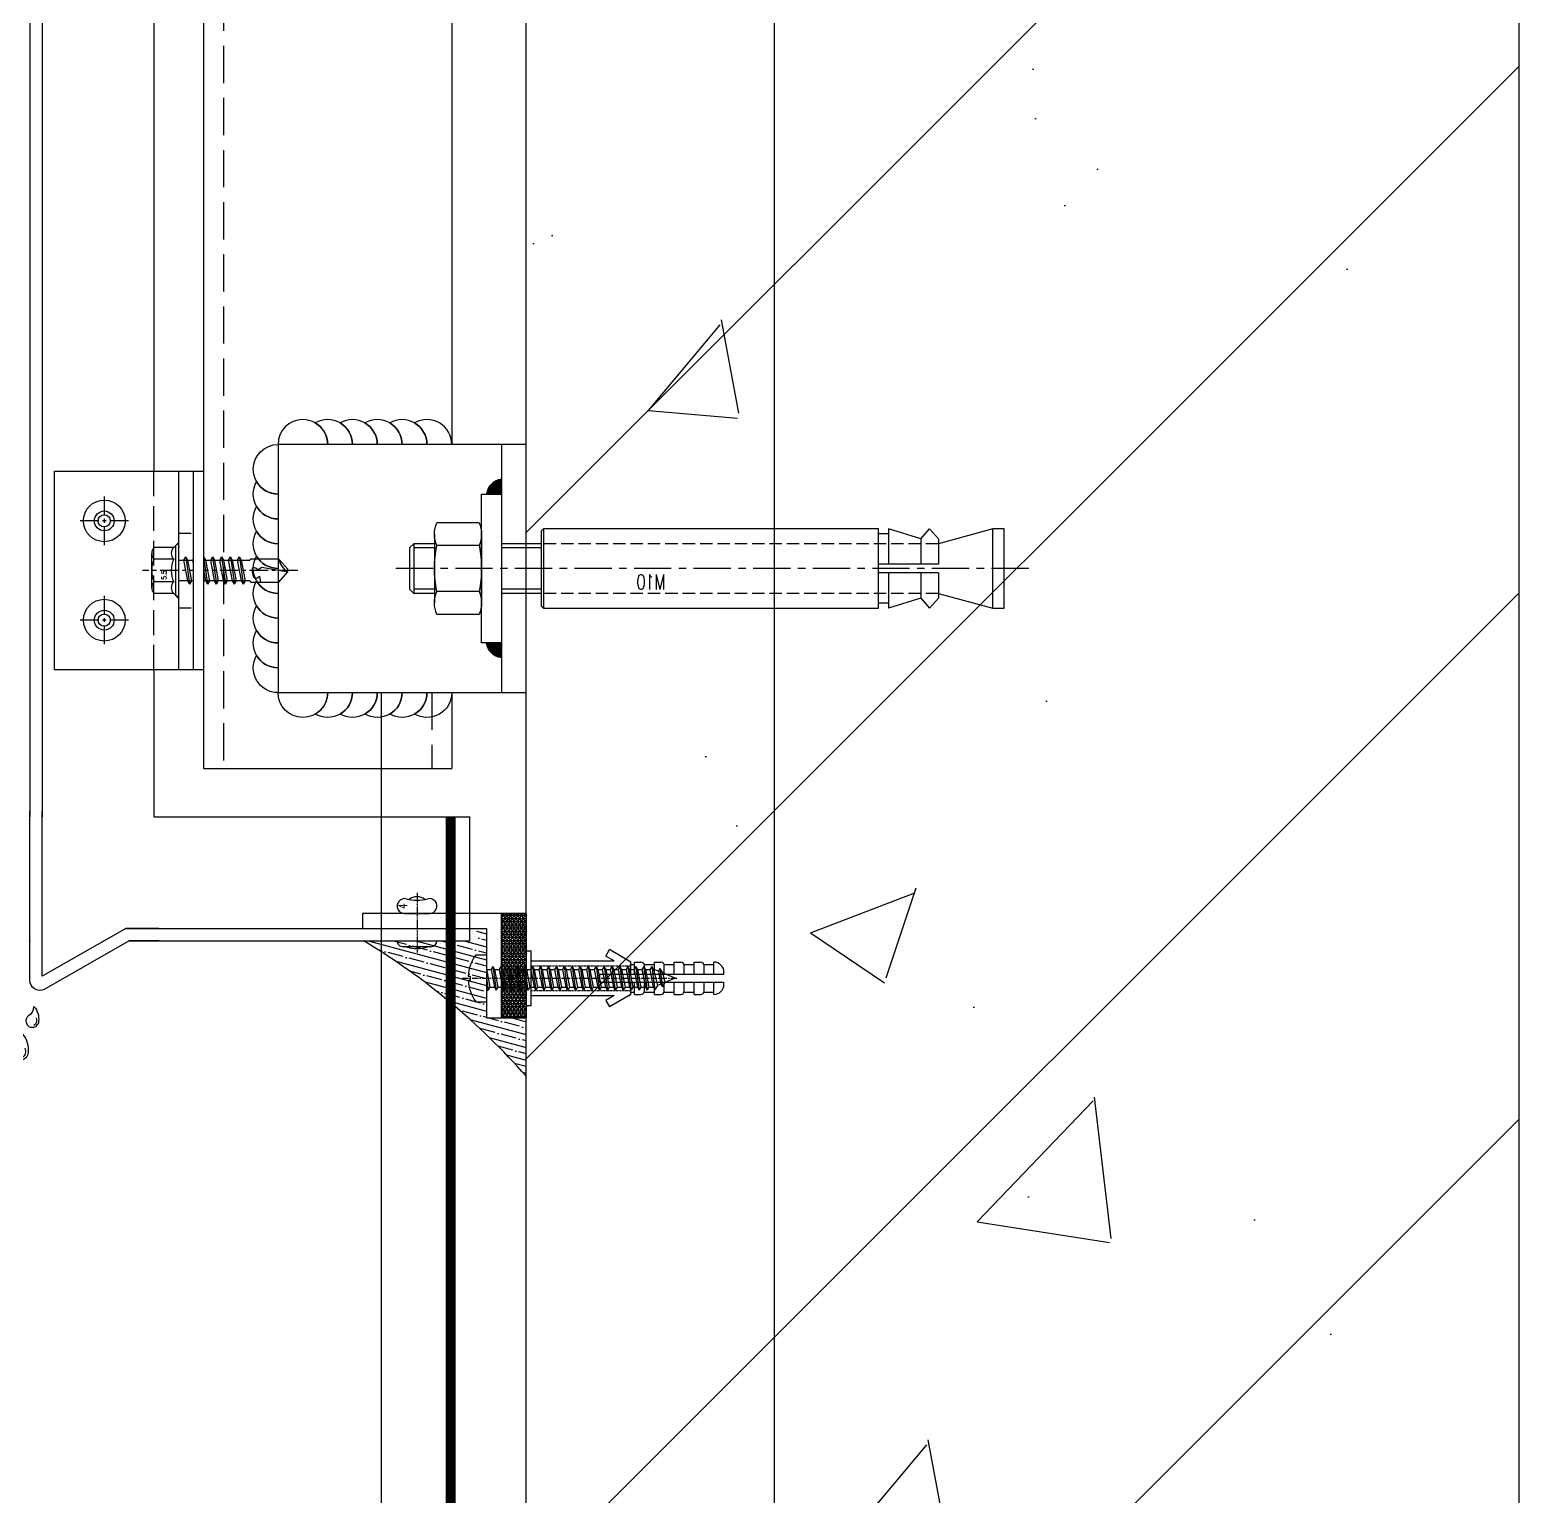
# Model space of a CAD drawing. Extents: x 220580 to 2027826, y -309201 to 71987.
# Drawn here: x 404248.2 to 404548.2, y -210190.9 to -209895.4 of the extents above; entities that cross this region are included whole.
import ezdxf
from ezdxf.enums import TextEntityAlignment as Align

# ---------------------------------------------------------------- set-up
doc = ezdxf.new("R2010")
doc.units = 0
for name, pattern in [('CENTER', [2, 1.25, -0.25, 0.25, -0.25]), ('DASH', [0.35, 0.25, -0.1]), ('ZN-CENTER', [2, 1.25, -0.25, 0.25, -0.25]), ('ZN-DASH', [0.35, 0.25, -0.1])]:
    doc.linetypes.add(name, pattern=pattern)
for name, color, linetype in [('!ZN1-填充-8', 8, 'Continuous'), ('!ZN1-文字-7', 7, 'Continuous'), ('!ZN3-玻璃幕墙-4', 4, 'Continuous'), ('!ZN3-铝板幕墙-3', 3, 'Continuous'), ('!ZN4-辅助材料-1', 1, 'Continuous'), ('!ZN4-配件-11', 11, 'Continuous'), ('!ZN5-钢材投影-40', 40, 'Continuous'), ('!ZN5-铝材投影-112', 112, 'Continuous'), ('!ZN5-铝材断面-6', 6, 'Continuous'), ('!ZN6-虚线-8', 8, 'ZN-DASH'), ('!ZN6-轴线-1', 1, 'ZN-CENTER'), ('20剖面图$0$PUB_HATCH', 8, 'Continuous'), ('A-LIN-V', 9, 'Continuous'), ('A-SFCE', 30, 'Continuous'), ('AS-COLN', 6, 'Continuous'), ('S-SHAPE', 51, 'Continuous'), ('焊缝', 8, 'Continuous')]:
    doc.layers.add(name, color=color, linetype=linetype)
doc.styles.add('DHTEXT-1', font='ROMANS.shx', dxfattribs={"width": 0.7, "bigfont": 'CHINESE.shx'})
doc.styles.add('FS', font='simplex.shx', dxfattribs={"width": 0.7, "height": 5, "bigfont": 'TSSDCHN.SHX'})

# ---------------------------------------------------------------- blocks, each defined once
blk = doc.blocks.new('*U156')
at = {"layer": '!ZN4-配件-11', "ltscale": 2}
for p, q in [((0.9999999985266137, 4), (0.9999999985266137, -4)), ((-0.2000000014704759, -2.799999999999272), (-0.2000000014704759, 2.799999999999272)), ((6.500000000004093, 2.5), (6.500000000004093, -2.5))]:
    blk.add_line(p, q, dxfattribs=at)
for centre, radius, start, end in [((0.9999999985266137, 2.799999999999272), 1.2, 90, 180), ((8.000000000004093, 2.5), 1.5, 348.4480414647211, 180), ((6.629826817115822, 0), 7.175375794790098, 162.1462854323444, 197.8537145676556), ((17.16515138991645, 0), 8, 164.3308475020538, 195.6691524979462), ((7.186535023691704, -0.0009536892321193591), 2.672094166157843, 323.2266208414503, 36.78433105121299), ((0.9999999985266137, -2.799999999999272), 1.2, 180, 270), ((8.000000000004093, -2.5), 1.5, 180, 11.55195853527886)]:
    blk.add_arc(centre, radius, start, end, dxfattribs=at)
at = {"layer": '!ZN6-轴线-1', "ltscale": 0.2}
blk.add_line((10.66341780700122, 0), (-1.451370261716425, 0), dxfattribs=at)
at = {"layer": '!ZN4-配件-11', "ltscale": 2, "style": 'FS', "width": 0.8}
blk.add_text('4', height=1.728, dxfattribs=at).set_placement((7.952377313435591, 2.848157977416122), align=Align.MIDDLE)
blk = doc.blocks.new('塑料胀栓-套')
at = {"layer": '!ZN4-配件-11'}
for p, q in [((-1, -5.5), (-1, 5.5)), ((-1, 5.5), (0, 5.5)), ((0, -5.5), (0, 5.5)), ((0, 3.5), (16.67776683341481, 3.499999999999545)), ((15.00936658251612, 4.463251333972039), (15.75936658251612, 5.762289439649066)), ((16.67776683341526, 3.499999999999545), (15.00936658251612, 4.463251333972039)), ((20.08949360143833, 3.262289439649066), (15.75936658251612, 5.762289439649521)), ((19.94737703114333, 3.368242874199495), (20.07611351981541, 3.25)), ((20.07611351981541, 0.8000000000001819), (20.07611351981541, 3.25)), ((20.80392695139972, 0.8000000000001819), (20.80392695139972, 3.25)), ((20.80392695139972, 3.25), (22.10392695139944, 3.25)), ((24.80392695139972, 0.8000000000001819), (24.80392695139972, 3.25)), ((24.80392695139972, 3.25), (26.10392695139944, 3.25)), ((28.80392695139972, 0.8000000000001819), (28.80392695139972, 3.25)), ((28.80392695139972, 3.25), (30.10392695139944, 3.25)), ((32.80392695139972, 0.8000000000001819), (32.80392695139972, 3.25)), ((32.80392695139972, 3.25), (34.10392695139944, 3.25)), ((36.80392695139972, 0.8000000000001819), (36.80392695139972, 3.25)), ((36.80392695139972, 3.25), (36.80392695139972, 3.25)), ((13.80392695139972, 0.8000000000001819), (38.80392695139972, 0.8000000000001819)), ((13.80392695139972, -0.8000000000001819), (13.80392695139972, 0.8000000000001819)), ((20.07611351981541, 2.800000000000182), (20.80392695139972, 2.800000000000182)), ((22.80392695139972, 2.800000000000182), (24.80392695139972, 2.800000000000182)), ((22.80392695139972, 0.8000000000001819), (22.80392695139972, 2.550000000000182)), ((26.80392695139972, 2.800000000000182), (28.80392695139972, 2.800000000000182)), ((26.80392695139972, 0.8000000000001819), (26.80392695139972, 2.550000000000182)), ((30.80392695139972, 2.800000000000182), (32.80392695139972, 2.800000000000182)), ((30.80392695139972, 0.8000000000001819), (30.80392695139972, 2.550000000000182)), ((34.80392695139972, 2.800000000000182), (36.80392695139972, 2.800000000000182)), ((34.80392695139972, 0.8000000000001819), (34.80392695139972, 2.550000000000182)), ((38.80392695139972, 0.8000000000001819), (38.80392695139972, 1.25)), ((13.80392695139972, -0.8000000000001819), (38.80392695139972, -0.8000000000001819)), ((20.07611351981541, -3.25), (20.07611351981541, -0.8000000000001819)), ((20.07611351981541, -2.800000000000182), (20.80392695139972, -2.799999999999727)), ((20.80392695139972, -3.25), (20.80392695139972, -0.8000000000001819)), ((22.80392695139972, -2.550000000000182), (22.80392695139972, -0.8000000000001819)), ((22.80392695139972, -2.799999999999727), (24.80392695139972, -2.799999999999727)), ((24.80392695139972, -3.25), (24.80392695139972, -0.8000000000001819)), ((26.80392695139972, -2.550000000000182), (26.80392695139972, -0.8000000000001819)), ((26.80392695139972, -2.800000000000182), (28.80392695139972, -2.800000000000182)), ((28.80392695139972, -3.25), (28.80392695139972, -0.8000000000001819)), ((30.80392695139972, -2.550000000000182), (30.80392695139972, -0.8000000000001819)), ((30.80392695139972, -2.800000000000182), (32.80392695139972, -2.800000000000182)), ((32.80392695139972, -3.25), (32.80392695139972, -0.8000000000001819)), ((34.80392695139972, -2.550000000000182), (34.80392695139972, -0.8000000000001819)), ((34.80392695139972, -2.800000000000182), (36.80392695139972, -2.800000000000182)), ((36.80392695139972, -3.25), (36.80392695139972, -0.8000000000001819)), ((38.80392695139972, -1.25), (38.80392695139972, -0.8000000000001819)), ((-1, -5.5), (0, -5.5)), ((0, -3.5), (16.67776683341572, -3.499999999999545)), ((16.67776683341526, -3.5), (15.00936658251567, -4.463251333971584)), ((15.00936658251612, -4.463251333972039), (15.75936658251612, -5.762289439649066)), ((20.08949360143833, -3.262289439649066), (15.75936658251612, -5.762289439649066)), ((19.94737703114333, -3.368242874199495), (20.07611351981541, -3.25)), ((20.80392695139972, -3.25), (22.10392695139944, -3.25)), ((24.80392695139972, -3.25), (26.10392695139944, -3.25)), ((28.80392695139972, -3.25), (30.10392695139944, -3.25)), ((32.80392695139972, -3.25), (34.10392695139944, -3.25)), ((36.80392695139972, -3.25), (36.80392695139972, -3.25))]:
    blk.add_line(p, q, dxfattribs=at)
for centre, radius, start, end in [((19.60915050113545, 3), 0.5, 47.43290944020489, 90), ((22.10392695139944, 2.550000000000182), 0.7, 0, 90), ((26.10392695139944, 2.550000000000182), 0.7, 0, 90), ((30.10392695139944, 2.550000000000182), 0.7, 0, 90), ((34.10392695139944, 2.550000000000182), 0.7, 0, 90), ((36.80392695139972, 1.25), 2, 0, 90), ((22.10392695139944, -2.550000000000182), 0.7, 270, 0), ((26.10392695139944, -2.550000000000182), 0.7, 270, 0), ((30.10392695139944, -2.550000000000182), 0.7, 270, 0), ((34.10392695139944, -2.550000000000182), 0.7, 270, 0), ((36.80392695139972, -1.25), 2, 270, 0), ((19.60915050113545, -3), 0.5, 270, 312.5670905597951)]:
    blk.add_arc(centre, radius, start, end, dxfattribs=at)
at = {"layer": '!ZN6-虚线-8', "ltscale": 0.5}
for p, q in [((0, 2.5), (20.07611351981541, 2.5)), ((0, -2.5), (20.07611351981541, -2.5))]:
    blk.add_line(p, q, dxfattribs=at)
blk = doc.blocks.new('盘头ST4.8×38')
at = {"layer": '!ZN4-配件-11'}
for p, q in [((-2.137196594791874, 4.749999999999872), (-2.842170943040401e-14, 4.749999999999872)), ((-2.842170943040401e-14, 4.749999999999872), (2.842170943040401e-14, 1.989999999999881)), ((-3.68999374217529, 0.3999999999998778), (-3.299999999999983, 0.3999999999998636)), ((-3.299999999999983, 0.3999999999998636), (-3.300000000000011, -0.4000000000001336)), ((2.842170943040401e-14, 1.989999999999881), (2.842170943040401e-14, -2.600000000000151)), ((2.842170943040401e-14, 1.868996415000893), (0.6894816674914068, -1.790000000000148)), ((0, 0), (0.3372980032856674, -2.400000000000148)), ((0.2000000000000171, 1.789999999999878), (0.9105183325087296, 1.789999999999864)), ((1.262701996714299, 2.399999999999721), (0.9105183325087012, 1.789999999999878)), ((0.9105183325087012, 1.789999999999878), (1.585114339079894, -1.790000000000134)), ((1.262701996714384, 2.399999999999878), (1.937298003285662, -2.400000000000148)), ((1.262701996714299, 2.399999999999721), (1.614885660919867, 1.789999999999878)), ((1.614885660919867, 1.789999999999878), (2.289481667491401, -1.790000000000148)), ((1.614885660919867, 1.789999999999864), (2.510518332508667, 1.789999999999864)), ((2.862701996714293, 2.399999999999721), (2.510518332508695, 1.789999999999878)), ((2.510518332508695, 1.789999999999878), (3.185114339079888, -1.790000000000134)), ((2.862701996714378, 2.399999999999878), (3.537298003285656, -2.400000000000148)), ((2.862701996714293, 2.399999999999721), (3.214885660919862, 1.789999999999878)), ((3.21488566091989, 1.789999999999864), (4.110518332508661, 1.789999999999864)), ((3.214885660919862, 1.789999999999878), (3.889481667491395, -1.790000000000148)), ((4.462701996714287, 2.399999999999721), (4.11051833250869, 1.789999999999878)), ((4.11051833250869, 1.789999999999878), (4.785114339079882, -1.790000000000134)), ((4.462701996714372, 2.399999999999878), (5.13729800328565, -2.400000000000148)), ((4.462701996714287, 2.399999999999721), (4.814885660919856, 1.789999999999878)), ((4.814885660919856, 1.789999999999878), (5.48948166749139, -1.790000000000148)), ((4.814885660919856, 1.789999999999864), (5.710518332508713, 1.789999999999864)), ((6.062701996714281, 2.399999999999721), (5.710518332508684, 1.789999999999878)), ((5.710518332508684, 1.789999999999878), (6.385114339079877, -1.790000000000134)), ((6.062701996714367, 2.399999999999878), (6.737298003285645, -2.400000000000148)), ((6.062701996714281, 2.399999999999721), (6.41488566091985, 1.789999999999878)), ((6.41488566091985, 1.789999999999878), (7.089481667491384, -1.790000000000148)), ((6.41488566091985, 1.789999999999864), (7.310518332508678, 1.78999999999985)), ((7.662701996714276, 2.399999999999721), (7.310518332508678, 1.789999999999878)), ((7.310518332508678, 1.789999999999878), (7.985114339079871, -1.790000000000134)), ((7.662701996714361, 2.399999999999878), (8.337298003285639, -2.400000000000148)), ((7.662701996714276, 2.399999999999721), (8.014885660919845, 1.789999999999878)), ((8.014885660919845, 1.789999999999878), (8.689481667491378, -1.790000000000148)), ((8.014885660919816, 1.789999999999878), (8.910518332508673, 1.789999999999878)), ((9.26270199671427, 2.399999999999721), (8.910518332508673, 1.789999999999878)), ((8.910518332508673, 1.789999999999878), (9.585114339079865, -1.790000000000134)), ((9.262701996714355, 2.399999999999878), (9.937298003285633, -2.400000000000148)), ((9.26270199671427, 2.399999999999721), (9.614885660919839, 1.789999999999878)), ((9.614885660919839, 1.789999999999878), (10.28948166749137, -1.790000000000148)), ((9.61488566091981, 1.789999999999878), (10.51051833250864, 1.789999999999893)), ((10.86270199671426, 2.399999999999721), (10.51051833250867, 1.789999999999878)), ((10.51051833250867, 1.789999999999878), (11.18511433907986, -1.790000000000134)), ((10.86270199671435, 2.399999999999878), (11.53729800328563, -2.400000000000148)), ((10.86270199671426, 2.399999999999721), (11.21488566091983, 1.789999999999878)), ((11.21488566091986, 1.789999999999864), (12.11051833250869, 1.789999999999864)), ((11.21488566091983, 1.789999999999878), (11.88948166749137, -1.790000000000148)), ((12.46270199671426, 2.399999999999721), (12.11051833250866, 1.789999999999878)), ((12.11051833250866, 1.789999999999878), (12.78511433907985, -1.790000000000134)), ((12.46270199671434, 2.399999999999878), (13.13729800328562, -2.400000000000148)), ((12.46270199671426, 2.399999999999721), (12.81488566091983, 1.789999999999878)), ((12.81488566091983, 1.789999999999878), (13.48948166749136, -1.790000000000148)), ((12.81488566091986, 1.789999999999864), (13.71051833250863, 1.789999999999864)), ((14.06270199671425, 2.399999999999721), (13.71051833250866, 1.789999999999878)), ((13.71051833250866, 1.789999999999878), (14.38511433907985, -1.790000000000134)), ((14.06270199671434, 2.399999999999878), (14.73729800328562, -2.400000000000148)), ((14.06270199671425, 2.399999999999721), (14.41488566091982, 1.789999999999878)), ((14.41488566091982, 1.789999999999878), (15.08948166749136, -1.790000000000148)), ((14.41488566091979, 1.789999999999893), (15.31051833250862, 1.789999999999878)), ((15.66270199671425, 2.399999999999721), (15.31051833250865, 1.789999999999878)), ((15.31051833250865, 1.789999999999878), (15.98511433907984, -1.790000000000134)), ((15.66270199671433, 2.399999999999878), (16.33729800328561, -2.400000000000148)), ((15.66270199671425, 2.399999999999721), (16.01488566091982, 1.789999999999878)), ((16.01488566091982, 1.789999999999878), (16.68948166749135, -1.790000000000148)), ((16.01488566091982, 1.789999999999893), (16.9105183325087, 1.789999999999878)), ((17.26270199671424, 2.399999999999721), (16.91051833250864, 1.789999999999878)), ((16.91051833250864, 1.789999999999878), (17.58511433907984, -1.790000000000134)), ((17.26270199671433, 2.399999999999878), (17.9372980032856, -2.400000000000148)), ((17.26270199671424, 2.399999999999721), (17.61488566091981, 1.789999999999878)), ((17.61488566091981, 1.789999999999878), (18.28948166749134, -1.790000000000148)), ((17.61488566091981, 1.789999999999893), (18.51051833250861, 1.789999999999893)), ((18.86270199671424, 2.399999999999721), (18.51051833250864, 1.789999999999878)), ((18.51051833250864, 1.789999999999878), (19.18511433907983, -1.790000000000134)), ((18.86270199671432, 2.399999999999878), (19.5372980032856, -2.400000000000148)), ((18.86270199671424, 2.399999999999721), (19.2148856609198, 1.789999999999878)), ((19.21488566091978, 1.789999999999864), (20.1105183325086, 1.789999999999864)), ((19.2148856609198, 1.789999999999878), (19.88948166749134, -1.790000000000148)), ((20.46270199671423, 2.399999999999721), (20.11051833250863, 1.789999999999878)), ((20.11051833250863, 1.789999999999878), (20.78511433907983, -1.790000000000134)), ((20.46270199671432, 2.399999999999878), (21.13729800328559, -2.400000000000148)), ((20.46270199671423, 2.399999999999721), (20.8148856609198, 1.789999999999878)), ((20.8148856609198, 1.789999999999878), (21.48948166749133, -1.790000000000148)), ((20.81488566091983, 1.789999999999864), (21.71051833250866, 1.789999999999864)), ((22.06270199671422, 2.399999999999721), (21.71051833250863, 1.789999999999878)), ((21.71051833250863, 1.789999999999878), (22.38511433907982, -1.790000000000134)), ((22.06270199671431, 2.399999999999878), (22.73729800328559, -2.400000000000148)), ((22.06270199671422, 2.399999999999721), (22.41488566091979, 1.789999999999878)), ((22.41488566091979, 1.789999999999878), (23.08948166749133, -1.790000000000148)), ((22.41488566091982, 1.789999999999864), (23.31051833250868, 1.789999999999864)), ((23.66270199671422, 2.399999999999721), (23.31051833250862, 1.789999999999878)), ((23.31051833250862, 1.789999999999878), (23.98511433907981, -1.790000000000134)), ((23.6627019967143, 2.399999999999878), (24.33729800328558, -2.400000000000148)), ((23.66270199671422, 2.399999999999721), (24.01488566091979, 1.789999999999878)), ((24.01488566091979, 1.789999999999878), (24.68948166749132, -1.790000000000148)), ((24.01488566091982, 1.789999999999878), (24.91051833250862, 1.789999999999878)), ((25.26270199671421, 2.399999999999721), (24.91051833250862, 1.789999999999878)), ((24.91051833250862, 1.789999999999878), (25.58511433907981, -1.790000000000134)), ((25.2627019967143, 2.399999999999878), (25.93729800328558, -2.400000000000148)), ((25.26270199671421, 2.399999999999721), (25.61488566091978, 1.789999999999878)), ((25.61488566091978, 1.789999999999878), (26.28948166749132, -1.790000000000148)), ((25.61488566091984, 1.789999999999878), (26.51051833250864, 1.789999999999878)), ((26.86270199671421, 2.399999999999721), (26.51051833250861, 1.789999999999878)), ((26.51051833250861, 1.789999999999878), (27.1851143390798, -1.790000000000134)), ((26.86270199671429, 2.399999999999878), (27.53729800328557, -2.400000000000148)), ((26.86270199671421, 2.399999999999721), (27.21488566091978, 1.789999999999878)), ((27.21488566091978, 1.789999999999878), (27.88948166749131, -1.790000000000148)), ((27.21488566091975, 1.789999999999907), (28.1105183325086, 1.789999999999893)), ((28.4627019967142, 2.399999999999721), (28.1105183325086, 1.789999999999878)), ((28.1105183325086, 1.789999999999878), (28.7851143390798, -1.790000000000134)), ((28.46270199671429, 2.399999999999878), (29.13729800328557, -2.400000000000148)), ((28.4627019967142, 2.399999999999721), (28.81488566091977, 1.789999999999878)), ((28.81488566091977, 1.789999999999878), (29.4894816674913, -1.790000000000148)), ((28.81488566091977, 1.789999999999878), (29.71051833250863, 1.789999999999864)), ((30.0627019967142, 2.399999999999721), (29.7105183325086, 1.789999999999878)), ((29.7105183325086, 1.789999999999878), (30.38511433907979, -1.790000000000134)), ((30.06270199671428, 2.399999999999878), (30.73729800328556, -2.400000000000148)), ((30.0627019967142, 2.399999999999721), (30.41488566091977, 1.789999999999878)), ((30.41488566091977, 1.789999999999878), (31.0894816674913, -1.790000000000148)), ((30.41488566091974, 1.789999999999893), (31.31051833250865, 1.789999999999893)), ((31.66270199671419, 2.399999999999721), (31.31051833250859, 1.789999999999878)), ((31.31051833250859, 1.789999999999878), (31.98511433907979, -1.790000000000134)), ((31.66270199671428, 2.399999999999878), (32.33729800328555, -2.400000000000148)), ((31.66270199671419, 2.399999999999721), (32.01488566091976, 1.789999999999878)), ((32.01488566091976, 1.789999999999878), (32.68948166749129, -1.790000000000148)), ((32.01488566091973, 1.789999999999907), (32.91051833250862, 1.789999999999907)), ((33.26270199671424, 2.399999999999721), (32.91051833250862, 1.789999999999878)), ((32.91051833250862, 1.789999999999878), (33.58511433907981, -1.790000000000134)), ((33.2627019967143, 2.399999999999878), (33.92973921965174, -2.346216459793439)), ((33.26270199671424, 2.399999999999721), (33.61488566091978, 1.789999999999878)), ((33.61488566091978, 1.789999999999878), (34.43075650732143, -1.478429062079215)), ((33.61488566091973, 1.789999999999907), (33.67855772335159, 1.789999999999907)), ((34.62076470437219, 1.399725089898567), (33.67855772335159, 1.789999999999907)), ((34.92839653734913, 1.932559054640009), (34.62076470437225, 1.399725089898567)), ((34.62076470437225, 1.399725089898553), (35.13408900972976, -1.187099200723964)), ((34.92839653734913, 1.932559054640009), (35.4417208427067, -1.719933165465648)), ((34.92839653734913, 1.932559054640009), (35.42941382501888, 1.064771656925686)), ((37.99999999999991, -1.989519660128281e-13), (35.42941382501894, 1.064771656925657)), ((35.42941382501894, 1.064771656925657), (35.9427381303768, -0.8521457677509403)), ((-3.68999374217529, -0.4000000000001336), (-3.300000000000011, -0.4000000000001336)), ((2.842170943040401e-14, -2.600000000000151), (-2.842170943040401e-14, -4.750000000000114)), ((0.2000000000000171, -2.400000000000148), (0.3372980032856674, -2.400000000000162)), ((0.6894816674914068, -1.790000000000148), (0.337298003285639, -2.400000000000219)), ((0.6894816674913784, -1.790000000000134), (1.585114339079951, -1.790000000000163)), ((1.585114339079894, -1.790000000000148), (1.937298003285633, -2.400000000000219)), ((2.289481667491401, -1.790000000000148), (1.937298003285633, -2.400000000000219)), ((2.289481667491373, -1.790000000000148), (3.18511433907986, -1.790000000000148)), ((3.185114339079888, -1.790000000000148), (3.537298003285628, -2.400000000000219)), ((3.889481667491395, -1.790000000000148), (3.537298003285628, -2.400000000000219)), ((3.889481667491395, -1.790000000000148), (4.785114339079854, -1.790000000000148)), ((4.785114339079882, -1.790000000000148), (5.137298003285622, -2.400000000000219)), ((5.48948166749139, -1.790000000000148), (5.137298003285622, -2.400000000000219)), ((5.48948166749139, -1.790000000000134), (6.38511433907982, -1.790000000000134)), ((6.385114339079877, -1.790000000000148), (6.737298003285616, -2.400000000000219)), ((7.089481667491384, -1.790000000000148), (6.737298003285616, -2.400000000000219)), ((7.089481667491384, -1.790000000000134), (7.985114339079843, -1.790000000000148)), ((7.985114339079871, -1.790000000000148), (8.33729800328561, -2.400000000000219)), ((8.689481667491378, -1.790000000000148), (8.33729800328561, -2.400000000000219)), ((8.689481667491407, -1.790000000000134), (9.585114339079837, -1.790000000000134)), ((9.585114339079865, -1.790000000000148), (9.937298003285605, -2.400000000000219)), ((10.28948166749137, -1.790000000000148), (9.937298003285605, -2.400000000000219)), ((10.2894816674914, -1.79000000000012), (11.18511433907983, -1.790000000000106)), ((11.18511433907986, -1.790000000000148), (11.5372980032856, -2.400000000000219)), ((11.88948166749137, -1.790000000000148), (11.5372980032856, -2.400000000000219)), ((11.88948166749142, -1.790000000000106), (12.78511433907988, -1.79000000000012)), ((12.78511433907985, -1.790000000000148), (13.13729800328559, -2.400000000000219)), ((13.48948166749136, -1.790000000000148), (13.13729800328559, -2.400000000000219)), ((13.48948166749139, -1.790000000000106), (14.38511433907985, -1.79000000000012)), ((14.38511433907985, -1.790000000000148), (14.73729800328559, -2.400000000000219)), ((15.08948166749136, -1.790000000000148), (14.73729800328559, -2.400000000000219)), ((15.08948166749141, -1.79000000000012), (15.98511433907973, -1.790000000000106)), ((15.98511433907984, -1.790000000000148), (16.33729800328558, -2.400000000000219)), ((16.68948166749135, -1.790000000000148), (16.33729800328558, -2.400000000000219)), ((16.68948166749141, -1.790000000000106), (17.58511433907978, -1.790000000000106)), ((17.58511433907984, -1.790000000000148), (17.93729800328558, -2.400000000000219)), ((18.28948166749134, -1.790000000000148), (17.93729800328558, -2.400000000000219)), ((18.28948166749137, -1.790000000000106), (19.1851143390798, -1.790000000000106)), ((19.18511433907983, -1.790000000000148), (19.53729800328557, -2.400000000000219)), ((19.88948166749134, -1.790000000000148), (19.53729800328557, -2.400000000000219)), ((19.8894816674914, -1.790000000000092), (20.7851143390798, -1.79000000000012)), ((20.78511433907983, -1.790000000000148), (21.13729800328557, -2.400000000000219)), ((21.48948166749133, -1.790000000000148), (21.13729800328557, -2.400000000000219)), ((21.48948166749139, -1.79000000000012), (22.38511433907979, -1.790000000000134)), ((22.38511433907982, -1.790000000000148), (22.73729800328556, -2.400000000000219)), ((23.08948166749133, -1.790000000000148), (22.73729800328556, -2.400000000000219)), ((23.08948166749127, -1.79000000000012), (23.98511433907984, -1.79000000000012)), ((23.98511433907981, -1.790000000000148), (24.33729800328555, -2.400000000000219)), ((24.68948166749132, -1.790000000000148), (24.33729800328555, -2.400000000000219)), ((24.68948166749129, -1.790000000000106), (25.58511433907981, -1.79000000000012)), ((25.58511433907981, -1.790000000000148), (25.93729800328555, -2.400000000000219)), ((26.28948166749132, -1.790000000000148), (25.93729800328555, -2.400000000000219)), ((26.28948166749132, -1.790000000000106), (27.18511433907977, -1.790000000000106)), ((27.1851143390798, -1.790000000000148), (27.53729800328554, -2.400000000000219)), ((27.88948166749131, -1.790000000000148), (27.53729800328554, -2.400000000000219)), ((27.88948166749128, -1.790000000000106), (28.78511433907974, -1.79000000000012)), ((28.7851143390798, -1.790000000000148), (29.13729800328554, -2.400000000000219)), ((29.4894816674913, -1.790000000000148), (29.13729800328554, -2.400000000000219)), ((29.4894816674913, -1.79000000000012), (30.38511433907976, -1.79000000000012)), ((30.38511433907979, -1.790000000000148), (30.73729800328553, -2.400000000000219)), ((31.0894816674913, -1.790000000000148), (30.73729800328553, -2.400000000000219)), ((31.08948166749127, -1.79000000000012), (31.98511433907973, -1.79000000000012)), ((31.98511433907979, -1.790000000000148), (32.33729800328553, -2.400000000000219)), ((32.68948166749129, -1.790000000000148), (32.33729800328553, -2.400000000000219)), ((32.68948166749129, -1.790000000000106), (33.60860749686216, -1.790000000000106)), ((33.60860749686216, -1.790000000000106), (33.92973921965162, -2.346216459793581)), ((34.43075650732143, -1.478429062079215), (33.92973921965162, -2.346216459793581)), ((35.13408900972976, -1.187099200723964), (34.43075650732143, -1.478429062079215)), ((35.13408900972976, -1.187099200723992), (35.4417208427067, -1.719933165465648)), ((35.94273813037674, -0.8521457677509687), (35.4417208427067, -1.719933165465648)), ((37.99999999999991, -1.4210854715202e-13), (35.9427381303768, -0.8521457677509403)), ((-2.137196594791874, -4.750000000000128), (-2.842170943040401e-14, -4.750000000000114))]:
    blk.add_line(p, q, dxfattribs=at)
for centre, radius, start, end in [((4.299999999999983, -1.27897692436818e-13), 8, 143.5764263576689, 177.1340160174013), ((0.2000000000000171, 1.989999999999881), 0.2, 180.0000000000008, 270), ((4.299999999999983, -1.27897692436818e-13), 8, 182.8659839825987, 216.4235736423311), ((0.2000000000000171, -2.600000000000151), 0.2, 90, 179.9999999999992)]:
    blk.add_arc(centre, radius, start, end, dxfattribs=at)
at = {"layer": '!ZN6-轴线-1'}
blk.add_line((-4.913665981791098, -1.27897692436818e-13), (38.43709610552358, -1.4210854715202e-13), dxfattribs=at)
blk = doc.blocks.new('*U161')
at = {"layer": '!ZN4-配件-11'}
for name, p in [('盘头ST4.8×38', (-8.000056823624622, 2.663943885057645e-13)), ('塑料胀栓-套', (1, 0))]:
    blk.add_blockref(name, p, dxfattribs=at)
blk = doc.blocks.new('20210422110448')
at = {"layer": '!ZN1-填充-8'}
h = blk.add_hatch(dxfattribs=at)
h.set_pattern_fill('ANSI35', color=256, scale=10, angle=-60.00000000000001, style=0)
h.set_pattern_definition([(344.9999999999999, (-31053.69339226772, 55056.74170589724), (0.6470476127563027, 2.414814565722671), []), (344.9999999999999, (-31052.80950879273, 55055.21077481058), (0.6470476127563027, 2.414814565722671), [3.125, -0.625, 0, -0.625])])
edge = h.paths.add_edge_path()
edge.add_arc((104.0851680317428, 123.9419451028225), 138.7019997033893, 221.3729689328528, 239.0771948172929)
edge.add_line((32.80860395004129, 4.954987269511548), (10, 4.954992745353588))
edge.add_line((10, 4.954992745353593), (10, 2.454987269467892))
edge.add_line((10, 2.454987269467892), (8.000015481538867, 2.454987270712081))
edge.add_line((8.000015481538867, 2.454987270712081), (8.000100605211625, 20.50009984687495))
edge.add_line((8.000100605211628, 20.50009984687495), (0, 20.50009984541975))
edge.add_line((0, 20.50009984541975), (-2.612501842069787e-15, 32.26576216786998))
h = blk.add_hatch(dxfattribs=at)
h.set_pattern_fill('NET3', color=256, scale=0.2, angle=-5.088887490341627e-14, style=0)
h.set_pattern_definition([(9.213864076586628e-15, (-31.65476724914333, 58.37043849282782), (5.930569352382174e-16, 0.635), []), (59.99999999999992, (-31.65476724914333, 58.37043849282782), (-0.5499261314031181, 0.3175000000000007), []), (119.9999999999999, (-31.65476724914333, 58.37043849282782), (-0.5499261314031191, -0.3174999999999993), [])])
h.paths.add_polyline_path([(5.00009881479491, 20.50009984541975), (9.881480946205556e-05, 20.50009984541975), (0, -0.5450127307431103), (5, -0.5450127307431103)])
blk.add_lwpolyline([(5.00009881479491, 20.50009984541975), (9.881480946205556e-05, 20.50009984541975), (0, -0.5450127307431103), (5, -0.5450127307431103)], close=True, dxfattribs=at)
blk.add_lwpolyline([(5.00009881479491, 20.50009984541975), (9.881480946205556e-05, 20.50009984541975), (0, -0.5450127307431103), (5, -0.5450127307431103)], close=True, dxfattribs=at)
at = {"layer": '!ZN4-辅助材料-1', "ltscale": 5}
blk.add_lwpolyline([(5, -0.5450127307431103), (0, -0.5450127307431103), (9.881480946205556e-05, 20.50009984541975), (5.000098814809462, 20.50009984541975)], close=True, dxfattribs=at)
at = {"layer": '!ZN4-辅助材料-1'}
blk.add_arc((104.083321406677, 123.9393433194455), 138.698818787829, 221.3726940590272, 239.0772969076005, dxfattribs=at)
at = {"layer": '!ZN5-铝材投影-112'}
blk.add_lwpolyline([(5.000100605211628, 20.50009984541975), (5.000001791857358, -0.5450127307431103), (33.00000179185736, -0.5450127307431103), (33.00000179185736, 2.45498726925689), (8.000001791857358, 2.454987270712081), (8.000100605211628, 20.50009984687495), (5.000100605211628, 20.50009984541975)], dxfattribs=at)
at = {"layer": '!ZN4-配件-11'}
for name, p, rotation in [('*U161', (0, 12.50481461681375), 180), ('*U156', (22.00000178126356, 5.954987267994511), 270)]:
    blk.add_blockref(name, p, dxfattribs=dict(at, rotation=rotation))
blk = doc.blocks.new('20180416.09092401')
at = {"layer": '!ZN4-辅助材料-1', "color": 145}
for centre, radius, start, end in [((5.127683875180082, -9.527080445579486), 3.929083365218296, 140.0494863723058, 186.0702906916663), ((2.174841950123664, -7.057933603813581), 0.07999999999999999, 350.8229547068942, 137.7215802089008), ((4.088982268076506, -7.206065146187029), 1.840150474213452, 175.7811619460207, 243.5576802540261), ((2.880203436347074, -9.552556785318302), 0.7999999999999998, 21.78905564979884, 60.87559656107204), ((2.569301465744502, -9.874517247109907), 1.350386337943727, 182.8888578461486, 295.698693372349), ((2.883247738369391, -9.7754918750652), 1.248660854965156, 155.4041278257192, 236.1311261347082), ((2.130087360768812, -9.852415617489896), 1.607830084879627, 309.5964939930162, 21.78905564979884), ((8.216526792559307, -15.71586802490492), 4.91135420652287, 140.0494863723058, 186.0702906916663), ((4.525474386231508, -12.62943447269936), 0.09999999999999998, 350.8229547068942, 137.7215802089008), ((6.918149783683475, -12.81459890066617), 2.300188092766815, 175.7811619460207, 243.5576802540261), ((5.407176244014408, -15.74771344957844), 0.9999999999999998, 21.78905564979884, 60.87559656107204), ((5.018548780761193, -16.15016402681795), 1.687982922429658, 182.8888578461486, 295.698693372349), ((5.410981621535029, -16.02638231176388), 1.560826068706444, 155.4041278257192, 236.1311261347082), ((4.469531149545219, -16.12253698979475), 2.009787606099533, 309.5964939930162, 21.78905564979884)]:
    blk.add_arc(centre, radius, start, end, dxfattribs=at)
blk = doc.blocks.new('A$Cf3634199')
at = {"layer": '!ZN3-铝板幕墙-3'}
blk.add_lwpolyline([(0.9768027840764262, -25), (-5, -25), (-22.10557280865032, -34.78885438182624, -0.5575365158990327), (-25, -33), (-25, -33), (-25, 1.114188406361791)], format="xyb", dxfattribs=at)
blk.add_lwpolyline([(0.9768027840764262, -22.5), (-5.664750713571266, -22.5), (-22.5, -32.13415873821214), (-22.5, 1.114188406361791)], dxfattribs=at)
at = {"layer": '!ZN5-铝材断面-6'}
blk.add_point((-25, -25), dxfattribs=at)
at = {"layer": '!ZN3-玻璃幕墙-4', "xscale": -1}
blk.add_blockref('20180416.09092401', (-22, -31.27194597589551), dxfattribs=at)
blk = doc.blocks.new('*U1824')
at = {"ltscale": 10}
for p, q in [((-5.449999999999818, -3.464101413275086), (-5.449999999999818, 3.464101817001181)), ((-1.015572715537019, 4.618802355381165), (-4.949999999997999, 4.618802355381165)), ((-0.5504878062047283, -5.115541284646254), (-0.5504878062065472, 5.115530008962667)), ((-0.1698801084603474, 5.480866579516958), (1.167940990853822e-05, 4.83959058622783)), ((0, -4.839613541317005), (0, 4.8396139450431)), ((-1.015583010001137, 2.309401278621424), (-4.949999999997999, 2.309401278624835)), ((0, 2.084999581674395), (14.28830168384373, 2.085001969002848)), ((1.419619596213958, 2.729999885991237), (2.200602679755074, -2.730000114008757)), ((3.219619596213958, 2.729999881768008), (4.000602679755074, -2.730000118231986)), ((5.019619596213958, 2.729999877544779), (5.800602679755074, -2.730000122455214)), ((6.819619596213958, 2.729999873321551), (7.600602679755074, -2.730000126678443)), ((8.619619596213958, 2.729999869098322), (9.400602679755075, -2.730000130901672)), ((10.41961959621396, 2.729999864875094), (11.20060267975507, -2.7300001351249)), ((12.21961959621396, 2.729999860651865), (13.00060267975507, -2.730000139348129)), ((-1.015583010002956, -2.30940087489533), (-4.94999999999618, -2.30940087489874)), ((14.28834179297628, -2.085001744372565), (0, -2.084999717997933)), ((-1.015583010001137, -4.618801951655071), (-4.949999999999818, -4.618801951654161)), ((-0.1698801084603474, -5.480877855198726), (1.167940990853822e-05, -4.839601861909371))]:
    blk.add_line(p, q, dxfattribs=at)
at = {"color": 0, "linetype": 'ZN-CENTER', "ltscale": 3}
blk.add_line((23.99999999999994, 2.188255855140087e-07), (-7.276562432845615, -1.533137051807418e-07), dxfattribs=at)
at = {"ltscale": 10}
for points in [[(1.828211756127738, -2.085000114008789), (1.047228672586622, 2.084999885991241), (1.419619596213901, 2.729999885991095), (1.792010519841123, 2.084999885991241), (2.57299360338241, -2.085000114008761), (2.200602679755074, -2.730000114008771)], [(3.628211756127738, -2.085000118232018), (2.847228672586622, 2.084999881768012), (3.219619596213901, 2.729999881767866), (3.592010519841123, 2.084999881768012), (4.37299360338241, -2.085000118231989), (4.000602679755074, -2.730000118232)], [(5.428211756127738, -2.085000122455247), (4.647228672586622, 2.084999877544783), (5.019619596213901, 2.729999877544637), (5.392010519841123, 2.084999877544783), (6.17299360338241, -2.085000122455218), (5.800602679755074, -2.730000122455229)], [(7.228211756127738, -2.085000126678475), (6.447228672586622, 2.084999873321555), (6.819619596213901, 2.729999873321409), (7.192010519841123, 2.084999873321555), (7.97299360338241, -2.085000126678447), (7.600602679755074, -2.730000126678457)], [(9.028211756127739, -2.085000130901704), (8.247228672586623, 2.084999869098326), (8.619619596213902, 2.72999986909818), (8.992010519841124, 2.084999869098326), (9.77299360338241, -2.085000130901676), (9.400602679755075, -2.730000130901686)], [(10.82821175612774, -2.085000135124933), (10.04722867258662, 2.084999864875098), (10.4196195962139, 2.729999864874951), (10.79201051984112, 2.084999864875098), (11.57299360338241, -2.085000135124904), (11.20060267975507, -2.730000135124914)], [(12.62821175612774, -2.085000139348161), (11.84722867258662, 2.084999860651869), (12.2196195962139, 2.729999860651723), (12.59201051984112, 2.084999860651869), (13.37299360338241, -2.085000139348133), (13.00060267975507, -2.730000139348143)]]:
    blk.add_lwpolyline(points, close=True, dxfattribs=at)
for points in [[(14.28755614132959, -2.084999790480305, -0.414213562373095), (14.44551068678416, -2.242954335934877), (14.44551068678416, -2.321931608662732), (20.17706341883141, -2.321931608662732), (21.99999672497771, -0.2620664843346907), (21.99999672497771, 0.2620669033741529), (20.1770634188305, 2.321932027703048), (14.44551068678416, 2.321932027703616), (14.44551068678416, 2.242954754974284, -0.414213562373095), (14.28755614132959, 2.085000209519654)], [(16.51287844574838, -2.321931608662732), (16.35611659158181, -1.195959136936376), (15.82661205339483, -1.523970797760166, -0.5304615897786895), (15.03442566961419, -1.169417307181045), (14.81075563571315, 0.0990784896746442, -0.6513157956771675), (15.47433833661651, 0.5440859063701903), (16.0012324895205, 0.2109028390927443), (16.76803563861736, 0.6608451827776259), (21.99999672497771, -0.2620664843346907, -0.2012259957209903), (20.1770634188305, 2.321932027703048)]]:
    blk.add_lwpolyline(points, format="xyb", dxfattribs=at)
for centre, radius, start, end in [((-3.866666666665878, 3.464101817001181), 1.583333333333237, 133.1735511071865, 226.8264488928781), ((0.06775032333098352, 3.464101817001181), 1.583333333333237, 133.1735511071865, 226.8264488928781), ((7.477939400387186, -2.867559875829768), 11.3218976996017, 132.4921501626091, 138.6063620026382), ((0.1333333333341216, 2.018612281773358e-07), 5.583333333333248, 155.5673023206315, 204.4326976793683), ((4.067750323330984, 2.018612281773358e-07), 5.583333333333248, 155.5673023206315, 204.4326976793683), ((-3.866666666665878, -3.464101413275086), 1.583333333333237, 133.1735511071865, 226.8264488927399), ((0.06775032333098352, -3.464101413275086), 1.583333333333237, 133.1735511071865, 226.8264488927399), ((7.477939400387186, 2.867548600148227), 11.3218976996017, 221.3935592101043, 227.5078498373909)]:
    blk.add_arc(centre, radius, start, end, dxfattribs=at)
at = {"layer": 'Defpoints', "color": 0, "ltscale": 10, "style": 'DHTEXT-1', "width": 0.7}
blk.add_text('5.5', height=1, rotation=90, dxfattribs=at).set_placement((-2.461643067588102, -0.9299515093815011), align=Align.CENTER)
blk = doc.blocks.new('*U2097')
at = {"color": 0, "linetype": 'CENTER', "ltscale": 3}
for p, q in [((0, 4.884923076923094), (0, -4.884923076923026)), ((4.884923076923078, 5.329070518200751e-14), (-4.884923076923078, 5.329070518200751e-14))]:
    blk.add_line(p, q, dxfattribs=at)
at = {"linetype": 'ByBlock', "ltscale": 10}
for radius in [4.2, 2, 1.225]:
    blk.add_circle((0, 5.329070518200751e-14), radius, dxfattribs=at)
blk = doc.blocks.new('*U1915')
at = {"layer": '!ZN1-填充-8'}
h = blk.add_hatch(dxfattribs=at)
h.set_pattern_fill('NET3', color=256, scale=0.75, angle=180, style=0)
h.set_pattern_definition([(180, (-1731.7059275028, 294.7401969027198), (-2.916190190469635e-16, -2.38125), []), (240, (-1731.7059275028, 294.7401969027198), (2.062222992761694, -1.190625), []), (299.9999999999999, (-1731.7059275028, 294.7401969027198), (2.062222992761694, 1.190624999999999), [])])
h.paths.add_polyline_path([(20, 0), (-20, 0), (-20, -2), (20, -2)])
at = {"ltscale": 0.125}
blk.add_wipeout([(-20, -30.000000000020236), (20, -30.000000000020236), (19.999999999999996, -5), (-20.000000000000004, -4.999999999971351)], dxfattribs=at).dxf.layer = '!ZN6-虚线-8'
at = {"layer": '!ZN5-铝材投影-112', "ltscale": 0.25}
blk.add_line((-20, -5), (20, -5), dxfattribs=at)
at = {"layer": '!ZN5-铝材投影-112'}
blk.add_lwpolyline([(20, -2), (-20, -2), (-20, -30.00000000002228), (20, -30.00000000002228)], close=True, dxfattribs=at)
at = {"layer": '!ZN6-虚线-8', "linetype": 'ZN-DASH', "ltscale": 10}
for p, q in [((-7.5, -5), (-7.500000000007276, -2.000000000001364)), ((7.5, -5.000000000029274), (7.500000000017053, -2.000000000030639))]:
    blk.add_line(p, q, dxfattribs=at)
at = {"layer": '!ZN6-虚线-8', "color": 8, "linetype": 'ZN-DASH', "ltscale": 20}
blk.add_line((-20, -10.00004941924908), (20, -10.00004941924908), dxfattribs=at)
at = {"layer": '!ZN4-配件-11', "color": 1, "xscale": -1, "rotation": 270}
for name, p in [('*U1824', (0, -4.999999999985675)), ('*U2097', (-10, -20.00000000002228)), ('*U2097', (9.999999999976126, -20.00000000001597))]:
    blk.add_blockref(name, p, dxfattribs=at)
at = {"ltscale": 0.25}
blk.add_wipeout([(20, 7.105427357601002e-15), (20, -2.000000000001357), (-20, -2.000000000001357), (-20, 7.105427357601002e-15)], dxfattribs=at).dxf.layer = '!ZN4-辅助材料-1'
at = {"layer": '!ZN4-辅助材料-1'}
blk.add_lwpolyline([(20, 0), (-20, 0), (-20, -2), (20, -2)], close=True, dxfattribs=at)
blk = doc.blocks.new('*U223')
h = blk.add_hatch(color=0)
edge = h.paths.add_edge_path()
edge.add_line((-15.00000000000364, 2.999999999993179), (-15.00000000000364, 1.591615728102624e-12))
edge.add_line((-15.00000000000364, 1.591615728102624e-12), (-18.00000000000387, 2.728484105318785e-12))
edge.add_arc((-14.58609127035152, -0.4139087296600792), 3.438908729653297, 456.9129077606186, 533.0870922391964, ccw=False)
h = blk.add_hatch(color=0)
edge = h.paths.add_edge_path()
edge.add_line((14.99999999999636, 2.999999999993179), (14.99999999999636, 1.591615728102624e-12))
edge.add_line((14.99999999999636, 1.591615728102624e-12), (17.99999999999659, 2.728484105318785e-12))
edge.add_arc((14.58609127034424, -0.4139087296600792), 3.438908729653297, 6.912907760803543, 83.08709223938138)
at = {"color": 0, "linetype": 'CENTER', "ltscale": 6}
blk.add_line((-5.076897547976395e-12, -106.2153711569533), (2.046363078989089e-12, 22.5315035618338), dxfattribs=at)
at = {"linetype": 'ByBlock', "ltscale": 20}
for p, q in [((-4.166666666667254, 18.4999999997375), (-5.000000000003013, 17.66666666640901)), ((-4.166666666667254, 18.4999999997375), (4.166666666664874, 18.4999999997375)), ((4.166666666664874, 18.4999999997375), (4.999999999996994, 17.66666666640901)), ((-5.000000000003013, 17.66666666640901), (4.999999999996994, 17.66666666640901)), ((-5.000000000003013, 13.49999999992667), (-5.000000000003013, 17.66666666640901)), ((-4.145833333406472, 13.49999999992667), (-4.145833333406472, 17.66666666640901)), ((4.145833333414203, 13.4999999999194), (4.145833333414203, 17.66666666640901)), ((4.999999999996994, 13.4999999999194), (4.999999999996994, 17.66666666640901)), ((-9.23760430703146, 4.499999999996248), (-9.23760430703146, 12.99999999999625)), ((-6.92820323027513, 13.49999999999625), (6.928203230277404, 13.49999999999625)), ((-4.618802153515162, 4.499999999996248), (-4.618802153515162, 12.99999999999625)), ((4.618802153517436, 4.499999999996248), (4.618802153517436, 12.99999999999625)), ((9.237604307033735, 4.499999999996248), (9.237604307033735, 12.99999999999625)), ((-6.92820323027513, 3.999999999996248), (6.928203230277404, 3.999999999996248)), ((-5.000000000003013, -7.999999999820957), (-5.000000000003013, 1.820126271923073e-10)), ((-4.145833333406472, -7.999999999820957), (-4.145833333406472, 1.820126271923073e-10)), ((4.145833333414203, -7.999999999820957), (4.145833333414203, 1.820126271923073e-10)), ((4.999999999996994, -7.999999999820957), (4.999999999996994, 1.820126271923073e-10)), ((-7.999999999999375, -8.44444444444514), (-7.55555555555776, -7.999999999999886)), ((-7.55555555555776, -7.999999999999886), (7.555555555555372, -7.999999999999886)), ((8.000000000000625, -8.444444444452415), (7.555555555555372, -7.999999999999886))]:
    blk.add_line(p, q, dxfattribs=at)
at = {"linetype": 'DASH', "ltscale": 10}
for p, q in [((-5.000000000003087, -87.9999999999999), (-5.000000000003013, -7.999999999999886)), ((4.999999999996913, -87.9999999999999), (4.999999999996994, -7.999999999999886))]:
    blk.add_line(p, q, dxfattribs=at)
at = {"ltscale": 10}
for p, q in [((-8.000000000006732, -77.94758677210257), (-0.8888888888934723, -77.94758677210258)), ((-5.963513038755213, -84.4999999999999), (-8.000000000006725, -77.94758677210258)), ((-7.000000000006725, -77.94758677210258), (-7.000000000006725, -75.94758677210258)), ((-0.8888888888934723, -87.9999999999999), (-0.8888888888934723, -75.94758677210258)), ((0.8888888888839013, -87.9999999999999), (0.8888888888839013, -75.94758677210258)), ((0.8888888888839084, -77.94758677210258), (8.00000000000055, -77.94758677210258)), ((5.963513038749038, -84.4999999999999), (8.00000000000055, -77.94758677210258)), ((7.000000000000551, -77.94758677210258), (7.000000000000551, -75.94758677210258)), ((-5.963513038755213, -84.4999999999999), (-0.8888888888934794, -84.4999999999999)), ((0.8888888888839013, -84.4999999999999), (5.963513038749038, -84.4999999999999)), ((-5.963513038755213, -87.9999999999999), (-0.8888888888934794, -87.99999999999989)), ((0.8888888888839013, -87.99999999999989), (5.963513038749038, -87.9999999999999))]:
    blk.add_line(p, q, dxfattribs=at)
at = {"linetype": 'ByBlock', "ltscale": 20}
blk.add_lwpolyline([(14.99999999999727, 1.13686837721616e-13), (14.99999999999727, 4.000000000000114), (-14.99999999999545, 4.000000000000114), (-14.99999999999545, 1.13686837721616e-13)], close=True, dxfattribs=at)
at = {"color": 0}
for points in [[(-15.00000000000273, 2.999999999993292), (-15.00000000000273, 1.13686837721616e-13), (-18.00000000000273, 2.842170943040401e-12, -0.3451779686434808)], [(14.99999999999727, 2.999999999993292), (14.99999999999727, 1.13686837721616e-13), (17.99999999999727, 2.842170943040401e-12, 0.3451779686434808)]]:
    blk.add_lwpolyline(points, format="xyb", close=True, dxfattribs=at)
at = {"ltscale": 10}
blk.add_lwpolyline([(-8.00000000000665, -8.444444444452415), (8.000000000000625, -8.444444444452415), (8.00000000000055, -75.94758677210258), (-8.000000000006725, -75.94758677210258)], close=True, dxfattribs=at)
for points in [[(-5.963513038755213, -84.4999999999999), (-8.000000000006725, -86.2499999999999), (-5.963513038755213, -87.9999999999999)], [(5.963513038749038, -84.4999999999999), (8.00000000000055, -86.2499999999999), (5.963513038749038, -87.9999999999999)]]:
    blk.add_lwpolyline(points, dxfattribs=at)
at = {"linetype": 'ByBlock', "ltscale": 20}
for points in [[(4.999999999996913, -87.9999999999999), (7.999999999982361, -98.98046481074721), (7.999999999985999, -101.2460711060066), (-7.999999999992173, -101.2460711060066), (-7.999999999992173, -98.98046481074721), (-5.000000000003087, -87.9999999999999)], [(7.999999999982361, -98.98046481076176), (-7.999999999992173, -98.98046481076176)]]:
    blk.add_lwpolyline(points, dxfattribs=at)
for centre, radius, start, end in [((-6.92820323027513, 7.916666666664128), 5.583333333333478, 65.56730232063656, 114.4326976793634), ((1.13686837721616e-12, -8.083333333337691), 21.58333333333508, 77.64321860954969, 102.3567813904503), ((6.928203230277404, 7.916666666664128), 5.583333333333478, 65.56730232063656, 114.4326976793634), ((-6.92820323027513, 9.583333333330188), 5.583333333333478, 245.5673023206366, 294.4326976793634), ((1.13686837721616e-12, 25.58333333333201), 21.58333333333508, 257.6432186095497, 282.3567813904503), ((6.928203230277404, 9.583333333330188), 5.583333333333478, 245.5673023206366, 294.4326976793634)]:
    blk.add_arc(centre, radius, start, end, dxfattribs=at)
at = {"layer": 'Defpoints', "color": 0, "ltscale": 10, "style": 'DHTEXT-1', "width": 0.7}
blk.add_text('M10', height=3, rotation=90, dxfattribs=at).set_placement((4.219895687111702, -30.11356242580848), align=Align.CENTER)
blk = doc.blocks.new('20250828105834')
at = {"layer": '!ZN5-钢材投影-40', "ltscale": 1000}
blk.add_line((-5, 25.00000000000364), (-5, -24.99999999999636), dxfattribs=at)
blk.add_lwpolyline([(-50, 25.00000000000364), (-50, -24.99999999999636), (0, -24.99999999999636), (0, 25.00000000000364)], close=True, dxfattribs=at)
at = {"layer": '!ZN4-配件-11', "color": 1, "ltscale": 50, "xscale": -1, "rotation": 90}
blk.add_blockref('*U223', (-5, 3.637978807091713e-12), dxfattribs=at)
blk = doc.blocks.new('20250828132035')
at = {"layer": '20剖面图$0$PUB_HATCH'}
h = blk.add_hatch(dxfattribs=at)
h.set_pattern_fill('钢筋混凝土', color=256, scale=30, style=0)
h.set_pattern_definition([(45, (1654310.399681513, -568207.4520265874), (-53.03300858899107, 53.03300858899107), []), (49.99999999999999, (1654310.399681513, -568207.4520265874), (215.178054780226, -18.82564049477853), [22.5, -247.5]), (355, (1654310.399681513, -568207.4520265874), (-41.6254000839, 225.6576401100035), [18, -198]), (100.4514, (1654328.331185513, -568209.0208285875), (173.5528145142065, 206.8318626182861), [19.122057, -210.3426336]), (46.18420000000001, (1654310.399681513, -568147.4520265874), (320.1723145876933, -49.65570429870542), [33.75, -371.25]), (96.6356, (1654337.080705013, -568151.5900186873), (280.398811664611, 292.2353612701325), [28.6830864, -315.5139]), (351.1842, (1654310.399681513, -568147.4520265874), (280.3985835400882, 292.2355802775974), [27, -297]), (21, (1654340.399681513, -568162.4520265874), (179.0721156355385, -120.7856671996016), [22.5, -247.5]), (326.0000000000001, (1654340.399681513, -568162.4520265874), (72.99459957647451, 217.5450135140559), [18, -198]), (71.4514, (1654355.322351413, -568172.5175083873), (252.066788574447, 96.75914901298572), [19.122057, -210.3426336]), (37.50000000000001, (1654310.399681513, -568207.4520265874), (3.647956595187201, 99.86815614939344), [0, -195.6, 0, -201, 0, -198.75]), (7.499999999999999, (1654310.399681513, -568207.4520265874), (78.92086123264458, 118.3235135647081), [0, -114.6, 0, -191.1, 0, -75.75]), (327.5, (1654243.499681513, -568207.4520265874), (160.1467308517227, -6.766461520313927), [0, -75, 0, -234, 0, -310.5]), (317.5, (1654213.499681513, -568207.4520265874), (174.9558508027159, 30.03149469969532), [0, -97.5, 0, -155.4, 0, -220.5])])
h.paths.add_polyline_path([(100.0000152135035, 12549.99999652867), (300.0000150983687, 12549.99999652978), (300.0000150983687, 14449.99999993737), (100.0000150251435, 14449.99999993626)])
at = {"layer": '!ZN3-铝板幕墙-3'}
for p, q in [((1.510814763605595e-05, 14520.00000068796), (1.510814763605595e-05, 13975.00000082131)), ((2.500015108147636, 14517.62187763862), (2.500015108147636, 13975.00000082131)), ((25.00001510820584, 14496.21877019483), (25.00001510814764, 13975.00000082131)), ((88.65798057126813, 13950.00000082131), (88.65798057126813, 13975.00000082131))]:
    blk.add_line(p, q, dxfattribs=at)
at = {"layer": '!ZN3-铝板幕墙-3', "ltscale": 1000}
for p, q in [((25.00001510814764, 13975.00000082131), (88.65798057126813, 13975.00000082131)), ((19.33526439464185, 13952.50000082131), (88.65798057126813, 13952.50000082131)), ((20.00001510814764, 13950.00000082131), (88.65798057126813, 13950.00000082131))]:
    blk.add_line(p, q, dxfattribs=at)
at = {"layer": '!ZN5-钢材投影-40'}
for p, q in [((35.00001510820584, 14434.80980538475), (35.00001510814764, 13984.70975384672)), ((85.00001510814764, 14342.56515440292), (85.00001510814764, 14050.00000101008)), ((85.00001510814764, 14000.00000101008), (85.00001510814764, 13984.70975384672))]:
    blk.add_line(p, q, dxfattribs=at)
at = {"layer": '!ZN5-钢材投影-40', "ltscale": 1000}
blk.add_line((35.00001510814764, 13984.70975384672), (85.00001510814764, 13984.70975384672), dxfattribs=at)
at = {"layer": '!ZN6-虚线-8', "ltscale": 30}
for p, q in [((39.00001510814764, 14434.80980538475), (39.00001510814764, 13984.70975384672)), ((81.00001510814764, 14000.00000101008), (81.00001510814764, 13984.70975384672))]:
    blk.add_line(p, q, dxfattribs=at)
at = {"layer": 'A-LIN-V', "linetype": 'DASH', "ltscale": 0.2, "const_width": 2}
blk.add_lwpolyline([(84.79251451627351, 13974.86128357658), (84.79251451627351, 12647.84193359315, -0.3802321937989205), (35.46466394048184, 12601.29470325145), (-2276.687573703937, 12647.53774800431)], format="xyb", dxfattribs=at)
at = {"layer": 'A-SFCE', "color": 8}
blk.add_lwpolyline([(70.79251679591835, 14000.00000082131), (70.79251679591835, 12680.60414459475)], dxfattribs=at)
at = {"layer": 'S-SHAPE'}
for p, q in [((100.0000151402783, 12549.99999662745), (100.0000150983687, 14449.99999993737)), ((300.0000150792766, 12549.99999652454), (300.0000150983687, 14449.99999993737))]:
    blk.add_line(p, q, dxfattribs=at)
at = {"layer": '焊缝', "ltscale": 1000}
for points in [[(85.00001510814764, 14050.00000101008, 0.5773502691896255), (77.50001510814764, 14054.33012802899, -0.2679491924311228), (80.00001510814764, 14050.00000101008, 0.5773502691896255), (72.50001510814764, 14054.33012802899, -0.2679491924311228), (75.00001510814764, 14050.00000101008, 0.5773502691896255), (67.50001510814764, 14054.33012802899, -0.2679491924311228), (70.00001510814764, 14050.00000101008, 0.5773502691896255), (62.50001510814764, 14054.33012802899, -0.2679491924311228), (65.00001510814764, 14050.00000101008, 0.5773502691896255), (57.50001510814764, 14054.33012802899, -0.2679491924311228), (60.00001510814764, 14050.00000101008, 0.9999999999999999), (50.00001510814764, 14050.00000101008, 0.9999999999999999)], [(50.00001510814764, 14000.00000101008, -0.5773502691896255), (45.66988808929455, 14007.50000101008, 0.2679491924311229), (50.00001510814764, 14005.00000101008, -0.5773502691896255), (45.66988808929455, 14012.50000101008, 0.2679491924311229), (50.00001510814764, 14010.00000101008, -0.5773502691896255), (45.66988808929455, 14017.50000101008, 0.2679491924311229), (50.00001510814764, 14015.00000101008, -0.5773502691896255), (45.66988808929455, 14022.50000101008, 0.2679491924311229), (50.00001510814764, 14020.00000101008, -0.5773502691896255), (45.66988808929455, 14027.50000101008, 0.2679491924311229), (50.00001510814764, 14025.00000101008, -0.5773502691896255), (45.66988808929455, 14032.50000101008, 0.2679491924311229), (50.00001510814764, 14030.00000101008, -0.5773502691896255), (45.66988808929455, 14037.50000101008, 0.2679491924311229), (50.00001510814764, 14035.00000101008, -0.5773502691896255), (45.66988808929455, 14042.50000101008, 0.2679491924311229), (50.00001510814764, 14040.00000101008, -0.9999999999999999), (50.00001510814764, 14050.00000101008, -0.9999999999999999)], [(85.00001510814764, 14000.00000101008, -0.5773502691896255), (77.50001510814764, 13995.66987399117, 0.2679491924311228), (80.00001510814764, 14000.00000101008, -0.5773502691896255), (72.50001510814764, 13995.66987399117, 0.2679491924311228), (75.00001510814764, 14000.00000101008, -0.5773502691896255), (67.50001510814764, 13995.66987399117, 0.2679491924311228), (70.00001510814764, 14000.00000101008, -0.5773502691896255), (62.50001510814764, 13995.66987399117, 0.2679491924311228), (65.00001510814764, 14000.00000101008, -0.5773502691896255), (57.50001510814764, 13995.66987399117, 0.2679491924311228), (60.00001510814764, 14000.00000101008, -0.9999999999999999), (50.00001510814764, 14000.00000101008, -0.9999999999999999)]]:
    blk.add_lwpolyline(points, format="xyb", dxfattribs=at)
at = {"layer": '!ZN1-文字-7', "ltscale": 20, "rotation": 180}
blk.add_blockref('20210422110448', (100.0000151081476, 13954.9549880909), dxfattribs=at)
at = {"layer": '!ZN3-铝板幕墙-3', "ltscale": 1000}
blk.add_blockref('A$Cf3634199', (25.00001510814764, 13975.00000082131), dxfattribs=at)
at = {"xscale": -1, "rotation": 270}
blk.add_blockref('*U1915', (35.00001510814764, 14024.59473184586), dxfattribs=at)
at = {"layer": '!ZN6-虚线-8', "ltscale": 50}
blk.add_blockref('20250828105834', (100.0000151002314, 14025.00000101008), dxfattribs=at)
blk = doc.blocks.new('A$Cd368c47f')
at = {"ltscale": 30}
blk.add_blockref('20250828132035', (200.0000167153194, 1.213338691741228e-07), dxfattribs=at)

msp = doc.modelspace()

# ---------------------------------------------------------------- linework, layer by layer
at = {"layer": 'AS-COLN'}
for p, q in [((404398.1902743214, -211528.9690558795), (404398.1902742795, -209628.9690525695)), ((404548.1902742604, -211528.9690559824), (404548.1902742795, -209628.9690525695))]:
    msp.add_line(p, q, dxfattribs=at)

# ---------------------------------------------------------------- next in the draw order: block references
at = {"layer": '!ZN3-铝板幕墙-3', "ltscale": 2000}
msp.add_blockref('A$Cd368c47f', (404048.1902592778, -224028.9690525695), dxfattribs=at)

doc.saveas('drawing.dxf')
